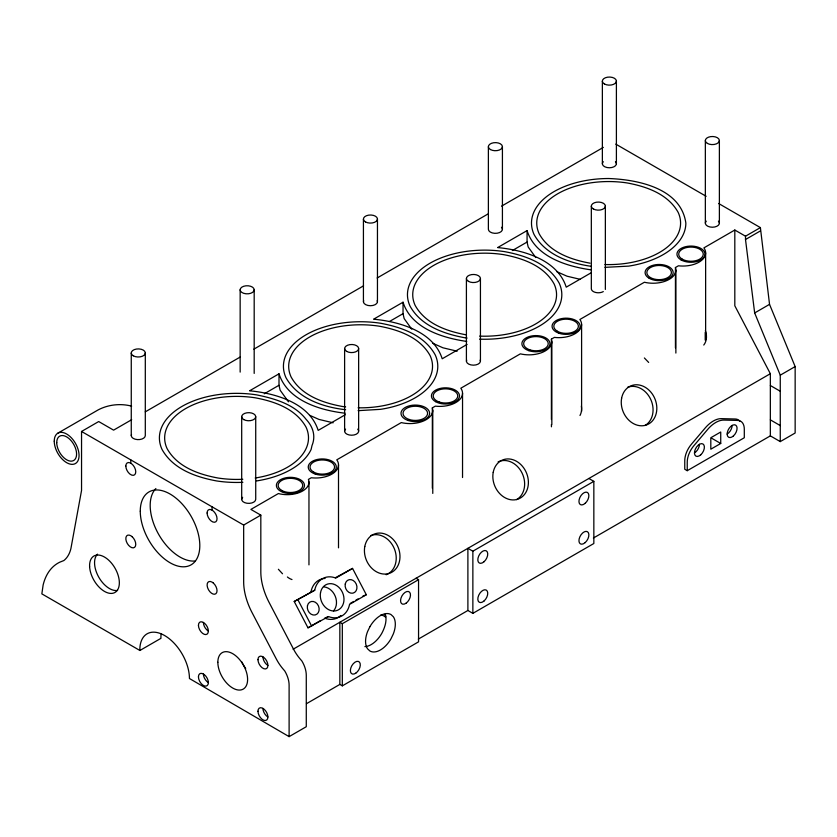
<?xml version="1.0" encoding="UTF-8"?>
<svg xmlns="http://www.w3.org/2000/svg" width="837" height="837" viewBox="0 0 837 837"><rect width="100%" height="100%" fill="white"/><g stroke="black" fill="none" stroke-linecap="round" stroke-linejoin="round"><path stroke-width="1.26" d="M57.889 433.158L98.232 409.858C108.381 404.533 120.559 403.256 131.639 406.144M161.133 634.08A35.081 20.255 60 0 0 160.913 637.689L160.986 638.307L139.905 650.485L41.85 593.872L43.137 584.969A79.567 45.941 60 0 1 59.835 562.161L63.832 560.56A47.803 27.6 60 0 0 70.925 548.497L81.545 490.44L81.545 431.463L98.703 421.545L113.591 430.145L131.691 419.693M145.261 411.856L240.271 357.001M253.841 349.165L363.551 285.825M377.131 277.989L487.971 213.99M501.541 206.153L603.341 147.385M345.147 413.216C319.818 410.329 287.656 400.536 279.003 373.815L249.604 390.795C275.404 393.244 309.46 402.921 318.175 430.385L345.325 414.713M466.732 341.423C442.271 337.918 411.249 328.24 403.036 302.209L373.626 319.19C399.437 321.638 433.493 331.316 442.208 358.78L467.088 344.415M590.765 269.817C566.293 266.312 535.272 256.635 527.069 230.604L497.659 247.574C523.47 250.033 557.515 259.7 566.231 287.164L591.121 272.799M264.304 393.767L279.003 385.271L279.003 373.815M389.467 321.502L403.036 313.666L403.036 302.209M512.359 250.545L527.069 242.06L527.069 230.604M593.381 538.045L770.343 435.878L780.262 441.601L795.15 433.011L795.15 366.585L769.538 304.354L760.394 227.612L745.505 236.201L734.813 230.029L703.917 247.867A22.798 13.162 0 0 1 700.454 261.238A22.798 13.162 0 0 1 678.42 265.8L675.438 267.526A22.798 13.162 0 0 1 667.528 280.249A22.798 13.162 0 0 1 644.385 282.247L579.884 319.483A22.798 13.162 0 0 1 576.421 332.844A22.798 13.162 0 0 1 554.387 337.405L551.405 339.131A22.798 13.162 0 0 1 543.506 351.854A22.798 13.162 0 0 1 520.352 353.852L460.821 388.222A22.798 13.162 0 0 1 457.358 401.593A22.798 13.162 0 0 1 435.324 406.154L432.342 407.87A22.798 13.162 0 0 1 424.432 420.592A22.798 13.162 0 0 1 401.279 422.591L336.788 459.827A22.798 13.162 0 0 1 333.325 473.198A22.798 13.162 0 0 1 311.291 477.76L308.414 479.402A21.626 12.482 0 0 1 301.006 491.853A21.626 12.482 0 0 1 278.386 493.548L250.901 509.419L260.82 515.142L260.82 571.88A48.452 27.977 60 0 0 269.169 602.567L293.944 649.941A31.9 18.414 60 0 0 299.646 658.384L301.885 661A19.628 11.331 60 0 1 306.279 675.239L306.279 726.715L289.11 736.633L189.444 678.514A35.081 20.255 60 0 0 164.638 635.545A35.081 20.255 60 0 0 139.831 649.868L139.905 650.485M81.545 431.463L243.661 525.061L260.82 515.142M780.262 441.601L780.262 375.175L754.66 312.954L745.505 239.518L760.394 230.918M754.66 312.954L769.538 304.354M294.216 601.489L314.733 590.231A21.051 17.138 67.2 0 1 335.783 578.085L352.544 568.407L366.313 594.741L349.552 604.419A21.051 17.138 67.2 0 1 328.502 616.566L307.985 627.823L294.216 601.489L314.733 590.231M335.375 577.729L352.544 568.407M307.985 627.823L310.224 626.536M312.452 625.249L320.278 620.73M350.264 603.414L353.622 601.479M355.851 600.192L358.09 598.894M293.107 649.24L770.343 373.71L734.813 305.767L734.813 230.029M339.843 684.425L339.843 622.257L342.323 623.691L418.552 579.685L418.552 641.843L342.323 685.859L339.843 684.425L306.457 703.697M467.893 610.487L467.893 548.329L472.863 551.196L593.841 481.348L593.841 543.506L472.863 613.354L467.893 610.487L418.322 639.112M780.262 375.175L795.15 366.585M381.034 614.703L385.826 616.848M720.73 443.474L710.812 449.197L710.812 437.741L720.73 432.007L720.73 443.474L711.481 438.128M687.24 470.697L744.302 437.751L744.302 429.172A17.336 10.013 -60 0 0 737.7 420.425L723.879 420.08A24.817 14.323 -60 0 0 707.663 429.444L693.842 445.744A17.336 10.013 -60 0 0 687.24 462.108L687.24 470.697L684.76 469.264L684.76 460.674A17.336 10.013 -60 0 1 691.362 444.311L705.183 428.01A24.817 14.323 -60 0 1 721.4 418.646L735.221 418.992A17.336 10.013 -60 0 1 740.044 421.419M362.557 596.321L366.313 594.741M328.502 616.566L324.746 618.145A21.051 17.138 67.2 0 0 340.847 615.488M591.184 266.312C569.432 263.153 545.536 254.846 534.121 234.611A77.182 44.56 0 0 1 608.666 178.522C637.836 179.568 680.994 188.22 685.848 223.081A77.182 44.56 0 0 1 628.639 266.124L604.921 267.359M345.629 409.712C322.988 407.2 297.982 398.684 286.055 377.832A77.182 44.56 0 0 1 380.584 323.26C401.457 327.121 424.233 335.145 435.156 354.762A77.182 44.56 0 0 1 380.584 409.335L358.11 410.664M590.054 263.184C570.593 259.585 549.375 252.115 539.195 233.826A71.919 41.526 0 0 1 627.279 182.968C646.739 186.578 667.957 194.048 678.137 212.336A71.919 41.526 0 0 1 604.921 264.544M579.999 279.296L567.005 276.189L556.657 271.606M466.021 334.8C446.571 331.19 425.342 323.72 415.173 305.432A71.919 41.526 0 0 1 503.246 254.584C522.707 258.183 543.924 265.653 554.104 283.942A71.919 41.526 0 0 1 479.643 336.108M457.159 351.195L442.982 347.805L432.624 343.212M333.126 422.8L318.949 419.41L309.742 415.33M615.781 144.121L706.156 196.297M718.585 203.475L760.394 227.612M770.343 385.512L780.262 391.235M770.343 419.85L780.262 425.583M588.871 478.482L593.841 481.348M416.073 578.252L418.552 579.685M644.385 357.974L648.654 362.431M278.386 569.275L282.519 573.774M535.785 257.566L528.189 246.988L527.069 242.06M411.752 329.171L404.166 318.594L403.036 313.666M288.451 401.802L280.133 390.199L279.003 385.271M297.972 599.909L311.741 626.243M770.343 373.71L770.343 435.878M745.505 236.201L745.505 239.518M719.381 140.553L719.381 223.176M705.633 252.9L705.633 339.77M705.35 140.553L705.35 223.176M705.204 332.352L705.204 340.063M675.867 270.089L675.867 353.068M675.438 267.526L675.438 347.91M616.398 81.095L616.398 163.717M605.36 206.111L605.36 289.435M602.368 81.095L602.368 163.717M591.33 206.111L591.33 288.723A7.02 4.049 0 0 0 595.662 292.469A7.02 4.049 0 0 0 603.299 291.59M581.6 324.505L581.6 411.375M551.834 341.695L551.834 424.673M551.405 339.131L551.405 419.515M502.42 146.674L502.42 229.296M488.379 146.674L488.379 229.296A7.02 4.049 0 0 0 497.22 233.209A7.02 4.049 0 0 0 501.478 227.266M480.438 278.512L480.438 361.124M472.863 551.196L472.863 613.354M466.408 278.512L466.408 361.124M462.537 393.254L462.537 477.529M432.771 410.444L432.771 493.411M432.342 407.87L432.342 488.253M385.282 617.162L385.282 614.065C387.28 620.646 384.821 627.666 381.703 633.504A21.051 12.157 -60 0 1 364.89 646.635M377.456 219.053L377.456 301.665M363.425 219.053L363.425 301.665M358.644 348.548L358.644 431.16M344.614 348.548L344.614 431.16M342.323 623.691L342.323 685.859M338.504 464.859L338.504 547.837M308.958 481.903L308.958 564.881M289.11 736.633L289.11 685.147A19.628 11.331 60 0 0 284.716 670.908L283.115 669.056A31.9 18.414 60 0 1 276.294 658.949L252 612.485A48.452 27.977 60 0 1 243.661 581.788L243.661 525.061M255.724 416.711L255.724 499.333A7.02 4.049 0 0 1 246.894 503.246A7.02 4.049 0 0 1 242.636 497.304M254.186 289.79A7.02 4.049 0 0 1 243.661 293.306A7.02 4.049 0 0 1 243.661 286.285A7.02 4.049 0 0 1 254.186 289.79L254.186 373.417M241.694 416.711L241.694 499.333M240.156 289.79L240.156 372.109M212.064 506.824L212.064 510.131M145.303 352.952L145.303 435.575A7.02 4.049 0 0 1 137.362 439.592A7.02 4.049 0 0 1 131.503 434.529M131.263 352.952L131.263 435.575M130.802 459.9L130.802 463.206M358.11 407.797A71.919 41.526 0 0 0 430.072 355.547C419.902 337.269 398.674 329.799 379.224 326.189A71.919 41.526 0 0 0 291.14 377.048C301.31 395.326 322.538 402.796 341.988 406.405A71.919 41.526 0 0 0 345.629 406.908M479.611 339.152A77.182 44.56 0 0 0 559.189 283.157C548.266 263.54 525.49 255.515 504.606 251.644A77.182 44.56 0 0 0 410.088 306.216C421.011 325.844 443.777 333.858 464.661 337.729A77.182 44.56 0 0 0 467.088 338.075M291.987 579.549A14.606 11.896 67.2 0 1 287.394 576.986M551.374 424.579A14.606 11.896 67.2 0 1 551.437 426.818M581.38 406.039A14.606 11.896 67.2 0 1 579.989 415.487M705.361 330.636A14.606 11.896 67.2 0 1 703.781 345.043M370.739 535.575A21.051 17.138 67.2 0 1 394.478 549.062A21.051 17.138 67.2 0 1 386.16 574.737M245.701 668.428A21.051 12.157 60 0 1 241.767 661.837M255.191 478.011A71.919 41.526 0 0 0 306.049 427.152C295.869 408.874 274.651 401.404 255.191 397.795A71.919 41.526 0 0 0 167.107 448.653C177.287 466.931 198.505 474.401 217.965 478.011A71.919 41.526 0 0 0 242.824 479.266M256.551 480.94A77.182 44.56 0 0 0 311.123 449.438L312.013 445.525A64.093 37.006 0 0 0 306.039 419.285C294.321 404.208 274.526 398.527 256.551 394.865A77.182 44.56 0 0 0 162.033 449.438C172.945 469.055 195.722 477.08 216.605 480.94A77.182 44.56 0 0 0 242.866 482.311M194.843 561.02A42.101 24.304 60 0 1 157.837 532.887A42.101 24.304 60 0 1 155.881 488.546M615.457 161.687A7.02 4.049 0 0 1 609.378 167.766A7.02 4.049 0 0 1 603.31 161.687M718.439 221.146A7.02 4.049 0 0 1 712.36 227.225A7.02 4.049 0 0 1 706.292 221.146M627.583 387.29A21.051 17.138 67.2 0 1 650.778 399.511A21.051 17.138 67.2 0 1 645.024 425.489M498.12 461.867A21.051 17.138 67.2 0 1 522.058 473.031A21.051 17.138 67.2 0 1 516.607 499.626M377.215 300.619A7.02 4.049 0 0 1 370.435 305.725A7.02 4.049 0 0 1 363.666 300.619M480.197 360.077A7.02 4.049 0 0 1 473.418 365.173A7.02 4.049 0 0 1 466.648 360.077M357.713 429.14A7.02 4.049 0 0 1 351.634 435.219A7.02 4.049 0 0 1 345.555 429.14M208.361 682.605A7.02 4.049 60 0 1 203.401 674.015M208.361 631.046A7.02 4.049 60 0 1 203.401 622.456M267.892 665.415A7.02 4.049 60 0 1 262.933 656.825M267.892 716.974A7.02 4.049 60 0 1 262.933 708.384M732.113 425.437A7.02 4.049 -60 0 1 727.154 434.037M699.429 444.311A7.02 4.049 -60 0 1 694.469 452.901M310.977 591.811A21.051 17.138 67.2 0 1 325.091 578.419M323.971 586.873A14.03 11.425 67.2 0 1 335.323 596.425A14.03 11.425 67.2 0 1 333.471 611M117.567 590.441A21.051 12.157 60 0 1 98.578 576.839A21.051 12.157 60 0 1 97.521 554.167M369.912 626.693L367.548 631.621A21.051 12.157 -60 0 0 367.548 648.801L369.912 650.998A21.051 12.157 -60 0 0 390.963 638.851L393.327 633.923A21.051 12.157 -60 0 0 393.327 616.733L390.963 614.536A21.051 12.157 -60 0 0 369.912 626.693M213.33 583.033L212.043 582.113A7.02 4.049 60 0 0 207.586 587.71A7.02 4.049 60 0 0 215.883 593.715A7.02 4.049 60 0 0 213.33 583.033M132.058 536.643L130.771 535.711A7.02 4.049 60 0 0 126.314 541.319A7.02 4.049 60 0 0 134.621 547.314A7.02 4.049 60 0 0 132.058 536.643M681.056 259.899A14.03 8.098 0 0 0 704.534 256.268A14.03 8.098 0 0 0 687.344 246.35A14.03 8.098 0 0 0 681.056 259.899M283.419 492.449A14.03 8.098 0 0 0 304.459 485.429A14.03 8.098 0 0 0 283.419 478.408A14.03 8.098 0 0 0 283.419 492.449M315.267 474.056A14.03 8.098 0 0 0 336.317 467.036A14.03 8.098 0 0 0 315.267 460.015A14.03 8.098 0 0 0 315.267 474.056M408.153 420.488A14.313 8.265 0 0 0 429.622 413.332A14.313 8.265 0 0 0 408.153 406.175A14.313 8.265 0 0 0 408.153 420.488M435.543 401.645A14.03 8.098 0 0 0 459.021 398.014A14.03 8.098 0 0 0 441.831 388.096A14.03 8.098 0 0 0 435.543 401.645M528.932 350.703A14.03 8.098 0 0 0 549.972 343.683A14.03 8.098 0 0 0 528.932 336.662A14.03 8.098 0 0 0 528.932 350.703M559.085 333.283A14.03 8.098 0 0 0 580.135 326.273A14.03 8.098 0 0 0 559.085 319.253A14.03 8.098 0 0 0 559.085 333.283M649.198 278.292A14.03 8.098 0 0 0 672.676 274.662A14.03 8.098 0 0 0 655.497 264.743A14.03 8.098 0 0 0 649.198 278.292M364.796 546.477A21.051 17.138 67.2 0 0 387.751 573.784A21.051 17.138 67.2 0 0 394.06 540.451A21.051 17.138 67.2 0 0 364.796 546.477M682.301 259.188A12.283 7.094 0 0 0 702.839 256.007A12.283 7.094 0 0 0 687.805 247.323A12.283 7.094 0 0 0 682.301 259.188M409.167 419.473A12.283 7.094 0 0 0 427.592 413.332A12.283 7.094 0 0 0 409.167 407.19A12.283 7.094 0 0 0 409.167 419.473M439.331 402.053A12.283 7.094 0 0 0 457.745 395.922A12.283 7.094 0 0 0 439.331 389.78A12.283 7.094 0 0 0 439.331 402.053M557.421 331.285A12.283 7.094 0 0 0 577.959 328.104A12.283 7.094 0 0 0 562.924 319.42A12.283 7.094 0 0 0 557.421 331.285M217.84 662.276A21.051 12.157 60 0 0 240.167 690.044A21.051 12.157 60 0 0 240.167 660.278A21.051 12.157 60 0 0 217.84 662.276M140.271 511.198A42.101 24.304 60 0 0 184.925 566.743A42.101 24.304 60 0 0 184.925 507.212A42.101 24.304 60 0 0 140.271 511.198M313.603 472.047A12.283 7.094 0 0 0 334.151 468.866A12.283 7.094 0 0 0 319.106 460.193A12.283 7.094 0 0 0 313.603 472.047M621.629 398.192A21.051 17.138 67.2 0 0 644.595 425.499A21.051 17.138 67.2 0 0 650.904 392.166A21.051 17.138 67.2 0 0 621.629 398.192M125.832 466.073A7.02 4.049 60 0 0 133.282 475.332A7.02 4.049 60 0 0 133.282 465.414A7.02 4.049 60 0 0 125.832 466.073M207.105 512.997A7.02 4.049 60 0 0 214.554 522.257A7.02 4.049 60 0 0 214.554 512.328A7.02 4.049 60 0 0 207.105 512.997M585.199 503.319A7.02 4.049 -60 0 0 587.428 492.459A7.02 4.049 -60 0 0 579.12 499.815A7.02 4.049 -60 0 0 585.199 503.319M585.199 542.575A7.02 4.049 -60 0 0 587.428 531.704A7.02 4.049 -60 0 0 579.12 539.059A7.02 4.049 -60 0 0 585.199 542.575M529.8 349.824A12.283 7.094 0 0 0 548.225 343.683A12.283 7.094 0 0 0 529.8 337.541A12.283 7.094 0 0 0 529.8 349.824M650.443 277.581A12.283 7.094 0 0 0 670.981 274.4A12.283 7.094 0 0 0 655.946 265.716A12.283 7.094 0 0 0 650.443 277.581M493.213 472.34A21.051 17.138 67.2 0 0 516.178 499.637A21.051 17.138 67.2 0 0 522.476 466.314A21.051 17.138 67.2 0 0 493.213 472.34M281.745 490.44A12.283 7.094 0 0 0 302.293 487.26A12.283 7.094 0 0 0 287.258 478.576A12.283 7.094 0 0 0 281.745 490.44M257.974 659.692A7.02 4.049 60 0 0 265.413 668.951A7.02 4.049 60 0 0 265.413 659.022A7.02 4.049 60 0 0 257.974 659.692M198.442 625.323A7.02 4.049 60 0 0 205.881 634.572A7.02 4.049 60 0 0 205.881 624.653A7.02 4.049 60 0 0 198.442 625.323M198.442 676.882A7.02 4.049 60 0 0 205.881 686.131A7.02 4.049 60 0 0 205.881 676.212A7.02 4.049 60 0 0 198.442 676.882M257.974 711.251A7.02 4.049 60 0 0 265.413 720.511A7.02 4.049 60 0 0 265.413 710.582A7.02 4.049 60 0 0 257.974 711.251M89.611 566.586A21.051 12.157 60 0 0 112.608 593.307A21.051 12.157 60 0 0 111.185 562.757A21.051 12.157 60 0 0 89.611 566.586M484.068 600.966A7.02 4.049 -60 0 0 486.287 590.095A7.02 4.049 -60 0 0 477.99 597.451A7.02 4.049 -60 0 0 484.068 600.966M484.068 561.711A7.02 4.049 -60 0 0 486.287 550.84A7.02 4.049 -60 0 0 477.99 558.206A7.02 4.049 -60 0 0 484.068 561.711M604.419 83.962A7.02 4.049 0 0 0 616.158 82.141A7.02 4.049 0 0 0 607.568 77.182A7.02 4.049 0 0 0 604.419 83.962M707.401 143.42A7.02 4.049 0 0 0 719.14 141.599A7.02 4.049 0 0 0 710.55 136.64A7.02 4.049 0 0 0 707.401 143.42M365.476 221.91A7.02 4.049 0 0 0 377.215 220.1A7.02 4.049 0 0 0 368.625 215.14A7.02 4.049 0 0 0 365.476 221.91M468.458 281.368A7.02 4.049 0 0 0 480.197 279.558A7.02 4.049 0 0 0 471.608 274.599A7.02 4.049 0 0 0 468.458 281.368M133.324 355.819A7.02 4.049 0 0 0 145.063 354.009A7.02 4.049 0 0 0 136.462 349.039A7.02 4.049 0 0 0 133.324 355.819M243.745 419.578A7.02 4.049 0 0 0 255.484 417.757A7.02 4.049 0 0 0 246.894 412.798A7.02 4.049 0 0 0 243.745 419.578M593.381 208.968A7.02 4.049 0 0 0 605.12 207.157A7.02 4.049 0 0 0 596.53 202.198A7.02 4.049 0 0 0 593.381 208.968M490.44 149.541A7.02 4.049 0 0 0 502.179 147.72A7.02 4.049 0 0 0 493.579 142.761A7.02 4.049 0 0 0 490.44 149.541M346.675 351.404A7.02 4.049 0 0 0 358.414 349.594A7.02 4.049 0 0 0 349.814 344.635A7.02 4.049 0 0 0 346.675 351.404M54.248 441.183A17.546 10.128 60 0 0 72.861 464.336A17.546 10.128 60 0 0 72.861 439.53A17.546 10.128 60 0 0 54.248 441.183M56.738 442.616A14.03 8.098 60 0 0 71.616 461.135A14.03 8.098 60 0 0 71.616 441.287A14.03 8.098 60 0 0 56.738 442.616M700.715 454.836A7.02 4.049 -60 0 0 702.934 443.966A7.02 4.049 -60 0 0 694.637 451.321A7.02 4.049 -60 0 0 700.715 454.836M733.4 435.962A7.02 4.049 -60 0 0 735.618 425.091A7.02 4.049 -60 0 0 727.322 432.457A7.02 4.049 -60 0 0 733.4 435.962M405.976 603.268A7.02 4.049 -60 0 0 409.575 592.177A7.02 4.049 -60 0 0 401.017 598.026A7.02 4.049 -60 0 0 405.976 603.268M355.798 673.157A7.02 4.049 -60 0 0 359.397 662.067A7.02 4.049 -60 0 0 350.839 667.916A7.02 4.049 -60 0 0 355.798 673.157M320.529 592.596A14.03 11.425 67.2 0 0 335.846 610.801A14.03 11.425 67.2 0 0 340.042 588.578A14.03 11.425 67.2 0 0 320.529 592.596M307.43 605.873A7.02 5.713 67.2 0 0 315.089 614.975A7.02 5.713 67.2 0 0 317.192 603.864A7.02 5.713 67.2 0 0 307.43 605.873M345.242 584.048A7.02 5.713 67.2 0 0 352.9 593.151A7.02 5.713 67.2 0 0 354.993 582.039A7.02 5.713 67.2 0 0 345.242 584.048"/></g></svg>
